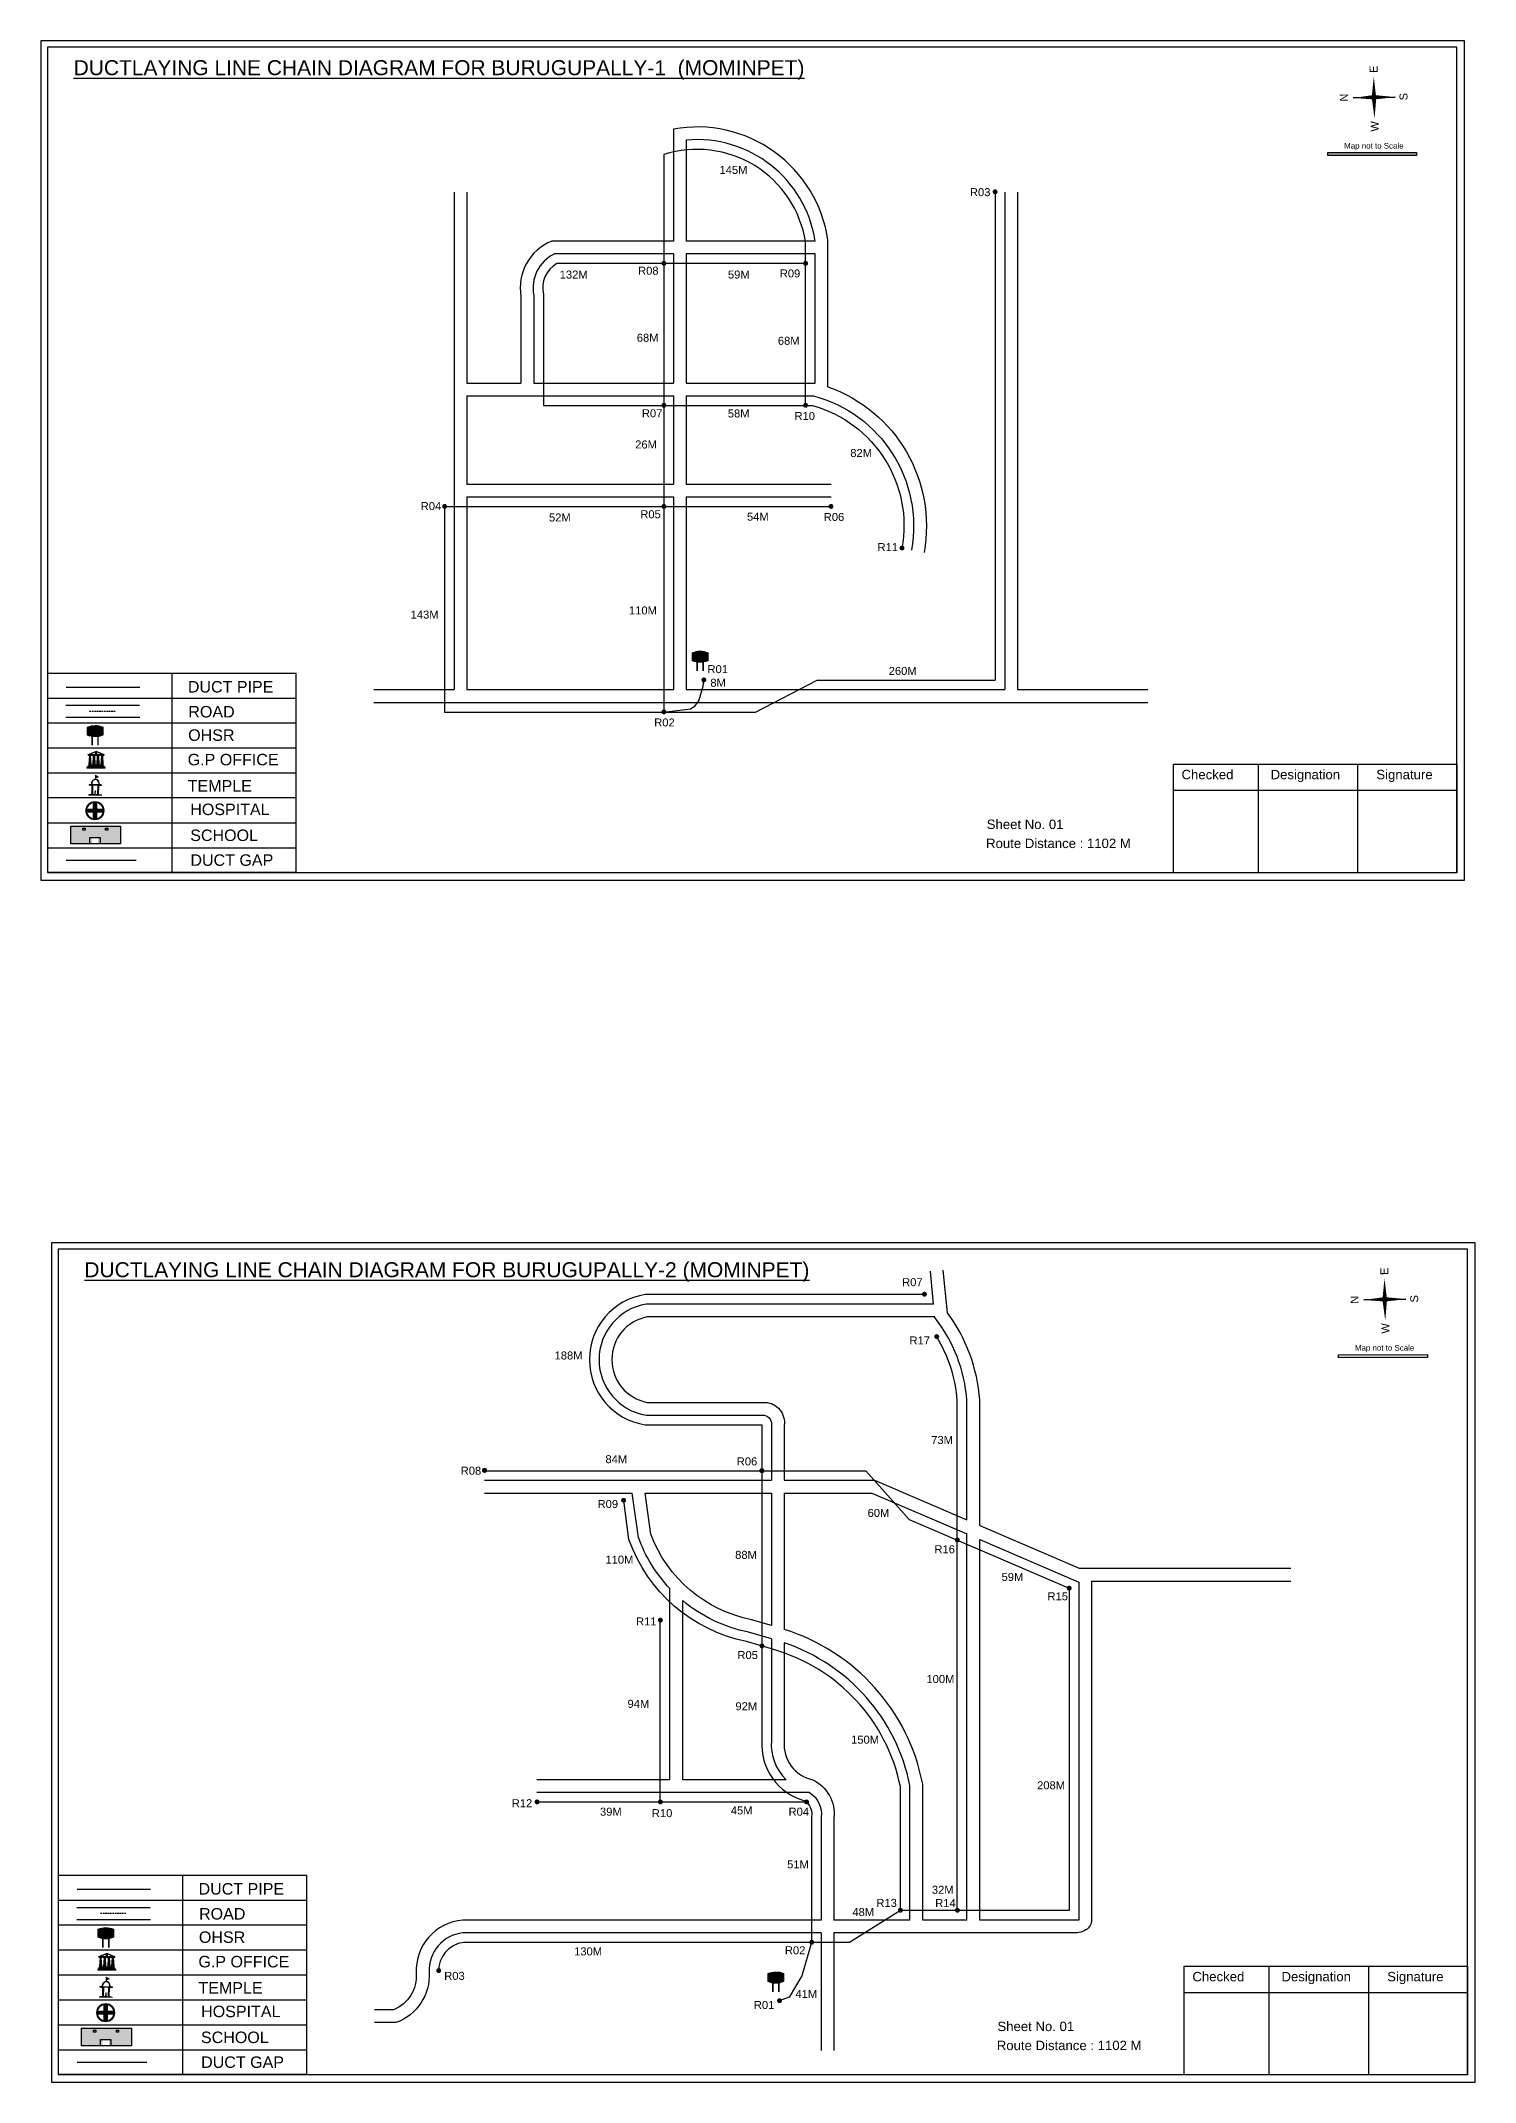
# Model space of a CAD drawing. Header units: inches. Extents: x 1684 to 5443, y 643 to 3286.
# Drawn here: x 3248 to 4145, y 2011 to 3286 of the extents above; entities that cross this region are included whole.
import ezdxf

# ---------------------------------------------------------------- set-up
doc = ezdxf.new("R2010")
doc.units = ezdxf.units.IN
doc.header["$MEASUREMENT"] = 0
doc.linetypes.add('DASHEDX2', pattern=[1.5, 1, -0.5])
for name, color, linetype in [('LANDMARK', 7, 'Continuous'), ('OHT', 7, 'Continuous'), ('pipe', 5, 'Continuous')]:
    doc.layers.add(name, color=color, linetype=linetype)
doc.styles.get("Standard").update_dxf_attribs({"font": 'arial.ttf'})

# ---------------------------------------------------------------- blocks, each defined once
blk = doc.blocks.new('OHT')
at = {"linetype": 'Continuous', "lineweight": 0, "true_color": 0x0ffffc}
blk.add_hatch(color=4, dxfattribs=at).paths.add_polyline_path([(0.01, 1), (0, 1, 0.101323), (-0.4, 0.92), (-0.4, 0.52, 0.194075), (0.4, 0.52), (0.4, 0.92, 0.097877)])
at = {"color": 4, "linetype": 'Continuous', "lineweight": 0, "true_color": 0x0ffffc, "flags": 128}
for points in [[(-0.4, 0.52), (-0.4, 0.92)], [(0.4, 0.52), (0.4, 0.92)]]:
    blk.add_lwpolyline(points, dxfattribs=at)
at = {"color": 4, "linetype": 'Continuous', "lineweight": 0, "true_color": 0x0ffffc, "const_width": 0.075, "flags": 128}
for points in [[(-0.15, 0), (-0.15, 0.48)], [(0.15, 0), (0.15, 0.47)]]:
    blk.add_lwpolyline(points, dxfattribs=at)
at = {"color": 4, "linetype": 'Continuous', "lineweight": 0, "true_color": 0x0ffffc}
for centre, radius, start, end in [((0.01, -0.02), 1.02, 67.3109, 113.4711), ((0, 1.51), 1.07, 247.7682, 291.7007)]:
    blk.add_arc(centre, radius, start, end, dxfattribs=at)
blk = doc.blocks.new('Government_Office')
at = {"linetype": 'Continuous', "lineweight": 0, "true_color": 0xff0000}
for points in [[(-0.5, 0.05), (0.5, 0.05), (0.5, 0), (-0.5, 0)], [(-0.45, 0.08), (-0.45, 0.12), (0.45, 0.12), (0.45, 0.08)], [(-0.4, 0.14), (-0.4, 0.18), (0.4, 0.18), (0.4, 0.14)]]:
    blk.add_hatch(color=1, dxfattribs=at).paths.add_polyline_path(points)
h = blk.add_hatch(color=1, dxfattribs=at)
h.paths.add_polyline_path([(0.44, 0.72), (0.45, 0.75), (0, 0.93), (-0.45, 0.75), (-0.44, 0.72)])
h.paths.add_polyline_path([(0.36, 0.75), (-0.36, 0.75), (0, 0.9)], flags=16)
h.paths.add_polyline_path([(0, 0.78, -1), (0, 0.87, -1)], flags=0)
h = blk.add_hatch(color=1, dxfattribs=at)
edge = h.paths.add_edge_path()
edge.add_line((-0.27, 0.2), (-0.3, 0.68))
edge.add_line((-0.3, 0.68), (-0.29, 0.68))
edge.add_arc((-0.28, 0.69), 0.0176, 225.304, 441.5659)
edge.add_line((-0.28, 0.7), (-0.39, 0.7))
edge.add_arc((-0.39, 0.69), 0.0176, 98.4341, 314.696)
edge.add_line((-0.38, 0.68), (-0.37, 0.68))
edge.add_line((-0.37, 0.68), (-0.4, 0.2))
edge.add_line((-0.4, 0.2), (-0.27, 0.2))
h = blk.add_hatch(color=1, dxfattribs=at)
edge = h.paths.add_edge_path()
edge.add_line((-0.05, 0.2), (-0.07, 0.68))
edge.add_line((-0.07, 0.68), (-0.07, 0.68))
edge.add_arc((-0.05, 0.69), 0.0176, 225.304, 441.5659)
edge.add_line((-0.05, 0.7), (-0.17, 0.7))
edge.add_arc((-0.17, 0.69), 0.0176, 98.4341, 314.696)
edge.add_line((-0.16, 0.68), (-0.15, 0.68))
edge.add_line((-0.15, 0.68), (-0.18, 0.2))
edge.add_line((-0.18, 0.2), (-0.05, 0.2))
h = blk.add_hatch(color=1, dxfattribs=at)
edge = h.paths.add_edge_path()
edge.add_arc((0, 0.83), 0.0467, 90, 270)
edge.add_arc((0, 0.83), 0.0467, 270, 450)
h = blk.add_hatch(color=1, dxfattribs=at)
edge = h.paths.add_edge_path()
edge.add_line((0.18, 0.2), (0.15, 0.68))
edge.add_line((0.15, 0.68), (0.16, 0.68))
edge.add_arc((0.17, 0.69), 0.0176, 225.304, 441.5659)
edge.add_line((0.17, 0.7), (0.05, 0.7))
edge.add_arc((0.05, 0.69), 0.0176, 98.4341, 314.696)
edge.add_line((0.07, 0.68), (0.07, 0.68))
edge.add_line((0.07, 0.68), (0.05, 0.2))
edge.add_line((0.05, 0.2), (0.18, 0.2))
h = blk.add_hatch(color=1, dxfattribs=at)
edge = h.paths.add_edge_path()
edge.add_line((0.4, 0.2), (0.37, 0.68))
edge.add_line((0.37, 0.68), (0.38, 0.68))
edge.add_arc((0.39, 0.69), 0.0176, 225.304, 441.5659)
edge.add_line((0.4, 0.7), (0.28, 0.7))
edge.add_arc((0.28, 0.69), 0.0176, 98.4341, 314.696)
edge.add_line((0.29, 0.68), (0.3, 0.68))
edge.add_line((0.3, 0.68), (0.27, 0.2))
edge.add_line((0.27, 0.2), (0.4, 0.2))
at = {"color": 1, "linetype": 'Continuous', "lineweight": 0, "true_color": 0xff0000, "flags": 128}
for points in [[(-0.5, 0.05), (0.5, 0.05), (0.5, 0), (-0.5, 0)], [(-0.45, 0.75), (-0.44, 0.72), (0.44, 0.72), (0.45, 0.75), (0, 0.93)], [(-0.45, 0.08), (-0.45, 0.12), (0.45, 0.12), (0.45, 0.08)], [(-0.4, 0.14), (-0.4, 0.18), (0.4, 0.18), (0.4, 0.14)], [(-0.36, 0.75), (0.36, 0.75), (0, 0.9)]]:
    blk.add_lwpolyline(points, close=True, dxfattribs=at)
for points in [[(-0.27, 0.2), (-0.3, 0.68), (-0.29, 0.68, 1.379694), (-0.28, 0.7), (-0.39, 0.7, 1.379694), (-0.38, 0.68), (-0.37, 0.68), (-0.4, 0.2)], [(-0.05, 0.2), (-0.07, 0.68), (-0.07, 0.68, 1.379694), (-0.05, 0.7), (-0.17, 0.7, 1.379694), (-0.16, 0.68), (-0.15, 0.68), (-0.18, 0.2)], [(0, 0.87, 1), (0, 0.78, 1)], [(0.18, 0.2), (0.15, 0.68), (0.16, 0.68, 1.379694), (0.17, 0.7), (0.05, 0.7, 1.379694), (0.07, 0.68), (0.07, 0.68), (0.05, 0.2)], [(0.4, 0.2), (0.37, 0.68), (0.38, 0.68, 1.379694), (0.4, 0.7), (0.28, 0.7, 1.379694), (0.29, 0.68), (0.3, 0.68), (0.27, 0.2)]]:
    blk.add_lwpolyline(points, format="xyb", close=True, dxfattribs=at)
blk = doc.blocks.new('Temple')
at = {"linetype": 'Continuous', "lineweight": 0, "true_color": 0xff0000}
h = blk.add_hatch(color=1, dxfattribs=at)
edge = h.paths.add_edge_path()
edge.add_line((0.17, 0.49), (0.22, 0.49))
edge.add_line((0.22, 0.49), (0.22, 0.5))
edge.add_line((0.22, 0.5), (0.31, 0.5))
edge.add_line((0.31, 0.5), (0.31, 0.53))
edge.add_line((0.31, 0.53), (0.26, 0.53))
edge.add_line((0.26, 0.53), (0.26, 0.54))
edge.add_line((0.26, 0.54), (0.2, 0.54))
edge.add_spline(control_points=[(0.2, 0.54), (0.2, 0.59), (0.19, 0.64), (0.14, 0.74), (0.09, 0.79), (0.03, 0.8), (0.02, 0.81), (0.01, 0.81)], knot_values=[4.712389, 4.712389, 4.712389, 4.712389, 5.278166, 5.278166, 6.117402, 6.117402, 6.223801, 6.223801, 6.223801, 6.223801], degree=3, periodic=0)
edge.add_line((0.01, 0.81), (0.01, 0.79))
edge.add_line((0.01, 0.79), (-0.01, 0.79))
edge.add_line((-0.01, 0.79), (-0.01, 0.81))
edge.add_spline(control_points=[(-0.01, 0.81), (-0.05, 0.8), (-0.1, 0.78), (-0.17, 0.7), (-0.2, 0.63), (-0.2, 0.55), (-0.2, 0.55), (-0.2, 0.54)], knot_values=[6.343965, 6.343965, 6.343965, 6.343965, 6.956638, 6.956638, 7.795874, 7.795874, 7.853982, 7.853982, 7.853982, 7.853982], degree=3, periodic=0)
edge.add_line((-0.2, 0.54), (-0.26, 0.54))
edge.add_line((-0.26, 0.54), (-0.26, 0.53))
edge.add_line((-0.26, 0.53), (-0.31, 0.53))
edge.add_line((-0.31, 0.53), (-0.31, 0.5))
edge.add_line((-0.31, 0.5), (-0.22, 0.5))
edge.add_line((-0.22, 0.5), (-0.22, 0.49))
edge.add_line((-0.22, 0.49), (-0.17, 0.49))
edge.add_line((-0.17, 0.49), (-0.17, 0.07))
edge.add_arc((-0.2, 0.07), 0.03, -90, 0, ccw=False)
edge.add_line((-0.2, 0.04), (-0.26, 0.04))
edge.add_line((-0.26, 0.04), (-0.26, 0.03))
edge.add_line((-0.26, 0.03), (-0.31, 0.03))
edge.add_line((-0.31, 0.03), (-0.31, 0))
edge.add_line((-0.31, 0), (0.31, 0))
edge.add_line((0.31, 0), (0.31, 0.03))
edge.add_line((0.31, 0.03), (0.26, 0.03))
edge.add_line((0.26, 0.03), (0.26, 0.04))
edge.add_line((0.26, 0.04), (0.2, 0.04))
edge.add_arc((0.2, 0.07), 0.03, 180, 270, ccw=False)
edge.add_line((0.17, 0.07), (0.17, 0.49))
h.paths.add_polyline_path([(0.12, 0.07, -0.414214), (0.1, 0.04), (0.05, 0.04), (0.05, 0.03), (-0.05, 0.03), (-0.05, 0.04), (-0.1, 0.04, -0.414214), (-0.12, 0.07), (-0.12, 0.5), (0.12, 0.5)], flags=16)
edge = h.paths.add_edge_path(flags=16)
edge.add_ellipse((0, 0.54), major_axis=(0, 0.242), ratio=0.722808, start_angle=270, end_angle=450, ccw=False)
edge.add_line((0.17, 0.54), (-0.17, 0.54))
h.paths.add_polyline_path([(0.01, 0.23), (0.01, 0.07), (-0.01, 0.07), (-0.01, 0.23)], flags=0)
at = {"linetype": 'Continuous', "lineweight": 0, "true_color": 0xe66000}
blk.add_hatch(color=32, dxfattribs=at).paths.add_polyline_path([(-0.01, 1), (0.15, 0.93), (0, 0.85)])
at = {"linetype": 'Continuous', "lineweight": 0, "true_color": 0xff0000}
h = blk.add_hatch(color=1, dxfattribs=at)
edge = h.paths.add_edge_path()
edge.add_line((0.01, 0.86), (0, 0.85))
edge.add_line((0, 0.85), (0, 0.93))
edge.add_line((0, 0.93), (-0.01, 0.93))
edge.add_line((-0.01, 0.93), (-0.01, 0.81))
edge.add_spline(control_points=[(-0.01, 0.81), (0, 0.81), (0, 0.81), (0.01, 0.81)], knot_values=[6.223801, 6.223801, 6.223801, 6.223801, 6.343965, 6.343965, 6.343965, 6.343965], degree=3, periodic=0)
edge.add_line((0.01, 0.81), (0.01, 0.86))
h = blk.add_hatch(color=1, dxfattribs=at)
edge = h.paths.add_edge_path()
edge.add_line((0.01, 0.79), (0.01, 0.81))
edge.add_spline(control_points=[(0.01, 0.81), (0, 0.81), (0, 0.81), (-0.01, 0.81)], knot_values=[6.223801, 6.223801, 6.223801, 6.223801, 6.343965, 6.343965, 6.343965, 6.343965], degree=3, periodic=0)
edge.add_line((-0.01, 0.81), (-0.01, 0.79))
edge.add_line((-0.01, 0.79), (0.01, 0.79))
at = {"color": 1, "linetype": 'Continuous', "lineweight": 0, "true_color": 0xff0000, "flags": 128}
blk.add_lwpolyline([(0.2, 0.54), (0.26, 0.54), (0.26, 0.53), (0.31, 0.53), (0.31, 0.5), (0.22, 0.5), (0.22, 0.49), (0.17, 0.49), (0.17, 0.07, 0.414214), (0.2, 0.04), (0.26, 0.04), (0.26, 0.03), (0.31, 0.03), (0.31, 0), (-0.31, 0), (-0.31, 0.03), (-0.26, 0.03), (-0.26, 0.04), (-0.2, 0.04, 0.414214), (-0.17, 0.07), (-0.17, 0.49), (-0.22, 0.49), (-0.22, 0.5), (-0.31, 0.5), (-0.31, 0.53), (-0.26, 0.53), (-0.26, 0.54), (-0.2, 0.54)], format="xyb", dxfattribs=at)
blk.add_lwpolyline([(-0.17, 0.54), (0.17, 0.54)], dxfattribs=at)
blk.add_lwpolyline([(0.12, 0.5), (0.12, 0.07, -0.414214), (0.1, 0.04), (0.05, 0.04), (0.05, 0.03), (-0.05, 0.03), (-0.05, 0.04), (-0.1, 0.04, -0.414214), (-0.12, 0.07), (-0.12, 0.5)], format="xyb", close=True, dxfattribs=at)
at = {"color": 32, "linetype": 'Continuous', "lineweight": 0, "true_color": 0xe66000, "flags": 128}
blk.add_lwpolyline([(-0.01, 1), (0.15, 0.93), (0, 0.85), (-0.01, 1)], dxfattribs=at)
at = {"color": 1, "linetype": 'Continuous', "lineweight": 0, "true_color": 0xff0000, "flags": 128}
for points in [[(0.01, 0.93), (-0.01, 0.93), (-0.01, 0.79), (0.01, 0.79)], [(0.01, 0.23), (-0.01, 0.23), (-0.01, 0.07), (0.01, 0.07)]]:
    blk.add_lwpolyline(points, close=True, dxfattribs=at)
at = {"color": 1, "linetype": 'Continuous', "lineweight": 0, "true_color": 0xff0000}
blk.add_ellipse((0, 0.54), major_axis=(0, 0.242), ratio=0.722808, start_param=4.712389, end_param=7.853982, dxfattribs=at)
blk.add_open_spline([(0.2, 0.54), (0.2, 0.59), (0.19, 0.64), (0.14, 0.74), (0.09, 0.79), (-0.02, 0.82), (-0.08, 0.79), (-0.17, 0.7), (-0.2, 0.63), (-0.2, 0.55), (-0.2, 0.55), (-0.2, 0.54)], degree=3, knots=[4.712389, 4.712389, 4.712389, 4.712389, 5.278166, 5.278166, 6.117402, 6.117402, 6.956638, 6.956638, 7.795874, 7.795874, 7.853982, 7.853982, 7.853982, 7.853982], dxfattribs=at)
blk = doc.blocks.new('*U10')
at = {"color": 0, "linetype": 'DASHEDX2', "transparency": 16777216}
blk.add_line((-8.2, 0), (8, 0), dxfattribs=at)
blk = doc.blocks.new('Hospital')
at = {"linetype": 'Continuous', "lineweight": 0, "true_color": 0x000000}
h = blk.add_hatch(color=18, dxfattribs=at)
h.paths.add_polyline_path([(-0.5, 0, 1), (0.5, 0, 1)])
h.paths.add_polyline_path([(0.45, 0, -1), (-0.45, 0, -1)], flags=16)
at = {"linetype": 'Continuous', "true_color": 0xff0000}
blk.add_hatch(color=1, dxfattribs=at).paths.add_polyline_path([(-0.39, 0.08), (-0.08, 0.08), (-0.08, 0.39), (0.08, 0.39), (0.08, 0.08), (0.39, 0.08), (0.39, -0.08), (0.08, -0.08), (0.08, -0.39), (-0.08, -0.39), (-0.08, -0.08), (-0.39, -0.08)])
at = {"color": 1, "linetype": 'Continuous', "true_color": 0xff0000, "flags": 128}
blk.add_lwpolyline([(-0.39, 0.08), (-0.08, 0.08), (-0.08, 0.39), (0.08, 0.39), (0.08, 0.08), (0.39, 0.08), (0.39, -0.08), (0.08, -0.08), (0.08, -0.39), (-0.08, -0.39), (-0.08, -0.08), (-0.39, -0.08)], close=True, dxfattribs=at)
at = {"color": 18, "linetype": 'Continuous', "lineweight": 0, "true_color": 0x000000}
for radius in [0.5, 0.446]:
    blk.add_circle((0, 0), radius, dxfattribs=at)
blk = doc.blocks.new('*U12')
at = {"color": 0, "linetype": 'DASHEDX2', "transparency": 16777216}
blk.add_line((-8.2, 0), (8, 0), dxfattribs=at)

msp = doc.modelspace()

# ---------------------------------------------------------------- hatches: boundary and pattern name
at = {"true_color": 0x0093dd}
h = msp.add_hatch(color=142, dxfattribs=at)
h.dxf.hatch_style = 1
h.paths.add_polyline_path([(4052.6, 3216.4), (4052.6, 3214.5), (4108.1, 3214.7), (4108.1, 3216.5)])
at = {"ltscale": 0.5}
h = msp.add_hatch(color=5, dxfattribs=at)
h.dxf.hatch_style = 1
h.paths.add_polyline_path([(3846.1, 3191.9, 1), (3843, 3191.9, 1)])
h = msp.add_hatch(color=5, dxfattribs=at)
h.dxf.hatch_style = 1
h.paths.add_polyline_path([(3639, 3147.2, 1), (3635.9, 3147.2, 1)])
h = msp.add_hatch(color=5, dxfattribs=at)
h.dxf.hatch_style = 1
h.paths.add_polyline_path([(3727.6, 3147.2, 1), (3724.5, 3147.2, 1)])
h = msp.add_hatch(color=5, dxfattribs=at)
h.dxf.hatch_style = 1
h.paths.add_polyline_path([(3639, 3058.5, 1), (3635.9, 3058.5, 1)])
h = msp.add_hatch(color=5, dxfattribs=at)
h.dxf.hatch_style = 1
h.paths.add_polyline_path([(3727.6, 3058.5, 1), (3724.5, 3058.5, 1)])
h = msp.add_hatch(color=5, dxfattribs=at)
h.dxf.hatch_style = 1
h.paths.add_polyline_path([(3501.9, 2995.3, 1), (3498.8, 2995.3, 1)])
h = msp.add_hatch(color=5, dxfattribs=at)
h.dxf.hatch_style = 1
h.paths.add_polyline_path([(3639, 2995.3, 1), (3635.9, 2995.3, 1)])
h = msp.add_hatch(color=5, dxfattribs=at)
h.dxf.hatch_style = 1
h.paths.add_polyline_path([(3743.5, 2995.3, 1), (3740.4, 2995.3, 1)])
h = msp.add_hatch(color=5, dxfattribs=at)
h.dxf.hatch_style = 1
h.paths.add_polyline_path([(3787.9, 2969.3, 1), (3784.8, 2969.3, 1)])
h = msp.add_hatch(color=5, dxfattribs=at)
h.dxf.hatch_style = 1
h.paths.add_polyline_path([(3664, 2886.9, 1), (3660.9, 2886.9, 1)])
h = msp.add_hatch(color=5, dxfattribs=at)
h.dxf.hatch_style = 1
h.paths.add_polyline_path([(3639, 2866.9, 1), (3635.9, 2866.9, 1)])
at = {"true_color": 0xc8c92d}
h = msp.add_hatch(color=52, dxfattribs=at)
h.dxf.hatch_style = 1
h.paths.add_polyline_path([(3272.8, 2795.5), (3266.7, 2795.5), (3266.7, 2784.4), (3272.8, 2784.4)])
h.paths.add_polyline_path([(3297.7, 2795.5), (3291.5, 2795.5), (3291.5, 2784.4), (3297.7, 2784.4)])
at = {"true_color": 0x293189}
h = msp.add_hatch(color=177, dxfattribs=at)
h.dxf.hatch_style = 1
h.paths.add_polyline_path([(3291.5, 2795.5), (3272.8, 2795.5), (3272.8, 2784.4), (3279.8, 2784.4), (3279.8, 2788), (3283.7, 2788), (3283.7, 2784.4), (3291.5, 2784.4)])
h.paths.add_polyline_path([(3275.5, 2793), (3274.1, 2793), (3274.1, 2794.2), (3275.5, 2794.2)], flags=16)
h.paths.add_polyline_path([(3288.4, 2793), (3288.4, 2794.2), (3289.7, 2794.2), (3289.7, 2793)], flags=16)
at = {"ltscale": 0.5}
h = msp.add_hatch(color=5, dxfattribs=at)
h.dxf.hatch_style = 1
h.paths.add_polyline_path([(3801.9, 2503, 1), (3798.8, 2503, 1)])
h = msp.add_hatch(color=5, dxfattribs=at)
h.dxf.hatch_style = 1
h.paths.add_polyline_path([(3809.6, 2476.5, 1), (3806.5, 2476.5, 1)])
at = {"true_color": 0x0093dd}
h = msp.add_hatch(color=142, dxfattribs=at)
h.dxf.hatch_style = 1
h.paths.add_polyline_path([(4059.3, 2465.2), (4059.3, 2463.3), (4114.9, 2463.5), (4114.9, 2465.3)])
at = {"ltscale": 0.5}
h = msp.add_hatch(color=5, dxfattribs=at)
h.dxf.hatch_style = 1
h.paths.add_polyline_path([(3526.9, 2392.9, 1), (3523.7, 2392.9, 1)])
h = msp.add_hatch(color=5, dxfattribs=at)
h.dxf.hatch_style = 1
h.paths.add_polyline_path([(3700.3, 2392.7, 1), (3697.1, 2392.7, 1)])
h = msp.add_hatch(color=5, dxfattribs=at)
h.dxf.hatch_style = 1
h.paths.add_polyline_path([(3613.8, 2374.2, 1), (3610.7, 2374.2, 1)])
h = msp.add_hatch(color=5, dxfattribs=at)
h.dxf.hatch_style = 1
h.paths.add_polyline_path([(3822.5, 2349.4, 1), (3819.4, 2349.4, 1)])
h = msp.add_hatch(color=5, dxfattribs=at)
h.dxf.hatch_style = 1
h.paths.add_polyline_path([(3892.4, 2319.3, 1), (3889.3, 2319.3, 1)])
h = msp.add_hatch(color=5, dxfattribs=at)
h.dxf.hatch_style = 1
h.paths.add_polyline_path([(3636.8, 2299.3, 1), (3633.7, 2299.3, 1)])
h = msp.add_hatch(color=5, dxfattribs=at)
h.dxf.hatch_style = 1
h.paths.add_polyline_path([(3700.3, 2283.2, 1), (3697.2, 2283.2, 1)])
h = msp.add_hatch(color=5, dxfattribs=at)
h.dxf.hatch_style = 1
h.paths.add_polyline_path([(3559.7, 2185.7, 1), (3556.6, 2185.7, 1)])
h = msp.add_hatch(color=5, dxfattribs=at)
h.dxf.hatch_style = 1
h.paths.add_polyline_path([(3636.8, 2185.7, 1), (3633.7, 2185.7, 1)])
h = msp.add_hatch(color=5, dxfattribs=at)
h.dxf.hatch_style = 1
h.paths.add_polyline_path([(3728.2, 2185.7, 1), (3725.1, 2185.7, 1)])
h = msp.add_hatch(color=5, dxfattribs=at)
h.dxf.hatch_style = 1
h.paths.add_polyline_path([(3786.9, 2118, 1), (3783.8, 2118, 1)])
h = msp.add_hatch(color=5, dxfattribs=at)
h.dxf.hatch_style = 1
h.paths.add_polyline_path([(3822.5, 2118, 1), (3819.4, 2118, 1)])
h = msp.add_hatch(color=5, dxfattribs=at)
h.dxf.hatch_style = 1
h.paths.add_polyline_path([(3731.4, 2098, 1), (3728.3, 2098, 1)])
h = msp.add_hatch(color=5, dxfattribs=at)
h.dxf.hatch_style = 1
h.paths.add_polyline_path([(3498.2, 2080.3, 1), (3495.1, 2080.3, 1)])
h = msp.add_hatch(color=5, dxfattribs=at)
h.dxf.hatch_style = 1
h.paths.add_polyline_path([(3711.3, 2061.5, 1), (3708.2, 2061.5, 1)])
at = {"true_color": 0xc8c92d}
h = msp.add_hatch(color=52, dxfattribs=at)
h.dxf.hatch_style = 1
h.paths.add_polyline_path([(3279.5, 2044.3), (3273.4, 2044.3), (3273.4, 2033.2), (3279.5, 2033.2)])
h.paths.add_polyline_path([(3304.4, 2044.3), (3298.2, 2044.3), (3298.2, 2033.2), (3304.4, 2033.2)])
at = {"true_color": 0x293189}
h = msp.add_hatch(color=177, dxfattribs=at)
h.dxf.hatch_style = 1
h.paths.add_polyline_path([(3298.2, 2044.3), (3279.5, 2044.3), (3279.5, 2033.2), (3286.5, 2033.2), (3286.5, 2036.8), (3290.4, 2036.8), (3290.4, 2033.2), (3298.2, 2033.2)])
h.paths.add_polyline_path([(3282.2, 2041.8), (3280.8, 2041.8), (3280.8, 2043), (3282.2, 2043)], flags=16)
h.paths.add_polyline_path([(3295.1, 2041.8), (3295.1, 2043), (3296.5, 2043), (3296.5, 2041.8)], flags=16)

# ---------------------------------------------------------------- linework, layer by layer
for p, q in [((4094.7, 3251.1), (4068.4, 3250.6)), ((4068.4, 3250.6), (4094.7, 3251.1)), ((4094.7, 3251.1), (4068.4, 3250.6)), ((4081.6, 3250.9), (4094.7, 3251.1)), ((3252, 2890.9), (3252, 2767.7)), ((3329.7, 2890.9), (3329.7, 2766.5)), ((3407.5, 2875.3), (3252, 2875.3)), ((3263.6, 2871), (3309.5, 2871)), ((3407.5, 2859.8), (3252, 2859.8)), ((3263.6, 2863.5), (3309.8, 2863.5)), ((3407.5, 2844.2), (3252, 2844.2)), ((3407.5, 2828.7), (3252, 2828.7)), ((3407.5, 2813.1), (3252, 2813.1)), ((3252, 2797.6), (3407.5, 2797.6)), ((3252, 2782), (3407.5, 2782)), ((3252, 2767.7), (3252, 2766.5)), ((3252, 2767.4), (3252, 2766.5)), ((3407.5, 2766.5), (3252, 2766.5)), ((4101.4, 2499.9), (4075.1, 2499.4)), ((4075.1, 2499.4), (4101.4, 2499.9)), ((4101.4, 2499.9), (4075.1, 2499.4)), ((4088.3, 2499.7), (4101.4, 2499.9)), ((3258.7, 2139.7), (3258.7, 2016.5)), ((3336.5, 2139.7), (3336.5, 2015.3)), ((3414.2, 2124.1), (3258.7, 2124.1)), ((3270.3, 2119.8), (3316.2, 2119.8)), ((3414.2, 2108.6), (3258.7, 2108.6)), ((3270.3, 2112.3), (3316.5, 2112.3)), ((3414.2, 2093), (3258.7, 2093)), ((3414.2, 2077.5), (3258.7, 2077.5)), ((3414.2, 2061.9), (3258.7, 2061.9)), ((3258.7, 2046.4), (3414.2, 2046.4)), ((3258.7, 2030.8), (3414.2, 2030.8)), ((3258.7, 2016.5), (3258.7, 2015.3)), ((3258.7, 2016.2), (3258.7, 2015.3)), ((3414.2, 2015.3), (3258.7, 2015.3))]:
    msp.add_line(p, q)
at = {"color": 1}
for p, q in [((4068.4, 3250.6), (4081.6, 3250.9)), ((4075.1, 2499.4), (4088.3, 2499.7))]:
    msp.add_line(p, q, dxfattribs=at)
at = {"color": 242, "true_color": 0xcd2027}
for p, q in [((4009, 2834.3), (4009, 2766.4)), ((4071.2, 2834.3), (4071.2, 2766.4)), ((3956.1, 2817.9), (4133.3, 2817.9)), ((4015.7, 2083.1), (4015.7, 2015.2)), ((4078, 2083.1), (4078, 2015.2)), ((3962.8, 2066.7), (4140, 2066.7))]:
    msp.add_line(p, q, dxfattribs=at)
for points in [[(3247.9, 3286.3), (3247.9, 2761.8), (4138, 2761.8), (4138, 3286.3)], [(3252, 3282.2), (3252, 2766.5), (4133.3, 2766.5), (4133.3, 3282.2)], [(3297.7, 2795.5), (3297.7, 2784.4), (3266.7, 2784.4), (3266.7, 2795.5)], [(3275.5, 2794.2), (3275.5, 2793), (3274.1, 2793), (3274.1, 2794.2)], [(3288.4, 2793), (3288.4, 2794.2), (3289.7, 2794.2), (3289.7, 2793)], [(3254.6, 2535.1), (3254.6, 2010.6), (4144.7, 2010.6), (4144.7, 2535.1)], [(3258.7, 2531.1), (3258.7, 2015.3), (4140, 2015.3), (4140, 2531.1)], [(3304.5, 2044.3), (3304.5, 2033.2), (3273.4, 2033.2), (3273.4, 2044.3)], [(3282.2, 2043), (3282.2, 2041.8), (3280.8, 2041.8), (3280.8, 2043)], [(3295.1, 2041.8), (3295.1, 2043), (3296.5, 2043), (3296.5, 2041.8)]]:
    msp.add_lwpolyline(points, close=True)
for points in [[(3740, 3070), (3740, 3161.6, 0.425307), (3643.4, 3231.1, 0.425307)], [(3732, 3161.1, 0.397164), (3651.4, 3224.2)], [(3643.4, 3161.1), (3567.3, 3161.1, 0.353574), (3548.1, 3126.4), (3548.1, 3072.4)], [(3643.4, 3153.1), (3569, 3153.1, 0.343981), (3556.1, 3127.2), (3556.1, 3072.4)], [(3651.4, 3064.4), (3731, 3064.4, -0.391305), (3792.2, 2968)], [(3740, 3070, -0.368652), (3800.1, 2966.6)], [(3834.9, 2358.5), (3834.9, 2365.4), (3834.9, 2436.9, 0.142611), (3814.7, 2491.4), (3812.1, 2518)], [(3806.1, 2496.8), (3626.3, 2496.8, 0.846949), (3626.3, 2427.4), (3699.1, 2427.4, -0.448591), (3704.7, 2421.7), (3704.7, 2386.7)], [(3806.9, 2488.8), (3627, 2488.8, 0.827558), (3627, 2435.4), (3700.8, 2435.4, -0.438976), (3712.7, 2421), (3712.7, 2386.7)], [(3806.9, 2488.4, 0.000115), (3806.9, 2488.4), (3806.9, 2488.8)], [(3826.9, 2361.9), (3826.9, 2365.4), (3826.9, 2436.6, 0.147556), (3806.9, 2488.4)], [(3641.2, 2319.1, -0.102702), (3621.5, 2351), (3617.7, 2378.7)], [(3704.7, 2295.9), (3692.3, 2299.6, -0.261344), (3629.3, 2353), (3625.7, 2378.7)], [(3904.8, 2323.7), (3904.8, 2112.2, -0.302245), (3901.2, 2105.7, -0.157455), (3892.4, 2103.9), (3743.8, 2103.9)], [(3704.7, 2287.6), (3690.4, 2291.8, -0.125568), (3649.2, 2311.5)], [(3704.7, 2287.6), (3704.7, 2224, 0.225787), (3714, 2199.6)], [(3712.7, 2285.1), (3712.7, 2223.6, 0.384966), (3730.6, 2199.6, -0.314552), (3743.8, 2175.6), (3743.8, 2111.9)], [(3799.3, 2111.9), (3799.3, 2196.7, 0.276373), (3712.7, 2293.5, 0.276373)], [(3791.3, 2111.9), (3791.3, 2195.9, 0.269005), (3712.7, 2285.1, 0.269005)], [(3728.5, 2191.6, -0.292149), (3735.8, 2176.1), (3735.8, 2111.9)], [(3735.8, 2111.9), (3511.7, 2111.9, 0.404074), (3482.6, 2078.7, -0.322596), (3468.4, 2055.8), (3456.6, 2055.8)], [(3735.8, 2103.9), (3511.7, 2103.9, 0.39403), (3490.6, 2079.2, -0.33685), (3469.9, 2047.8), (3456.6, 2047.8)]]:
    msp.add_lwpolyline(points, format="xyb")
for points in [[(3643.4, 3231.1), (3643.4, 3161.1)], [(3651.4, 3224.2), (3651.4, 3161.1)], [(3506.3, 3191.7), (3506.3, 2880.8)], [(3514.3, 3191.7), (3514.3, 3072.4)], [(3850.6, 3191.7), (3850.6, 2880.8)], [(3858.6, 3191.7), (3858.6, 2880.8)], [(3643.4, 3153.1), (3643.4, 3072.4)], [(3732, 3161.1), (3651.4, 3161.1)], [(3651.4, 3153.1), (3651.4, 3072.4)], [(3732, 3153.1), (3651.4, 3153.1)], [(3732, 3072.4), (3732, 3153.1)], [(3514.3, 3072.4), (3548.1, 3072.4)], [(3514.3, 3064.4), (3514.3, 3009.2)], [(3514.3, 3064.4), (3643.4, 3064.4)], [(3556.1, 3072.4), (3643.4, 3072.4)], [(3643.4, 3064.4), (3643.4, 3009.2)], [(3651.4, 3072.4), (3732, 3072.4)], [(3651.4, 3064.4), (3651.4, 3009.2)], [(3514.3, 3009.2), (3643.4, 3009.2)], [(3514.3, 3001.2), (3514.3, 2880.8)], [(3514.3, 3001.2), (3643.4, 3001.2)], [(3643.4, 3001.2), (3643.4, 2880.8)], [(3651.4, 3009.2), (3742, 3009.2)], [(3651.4, 3001.2), (3651.4, 2880.8)], [(3651.4, 3001.2), (3742, 3001.2)], [(3407.5, 2766.5), (3407.5, 2890.9), (3252, 2890.9)], [(3456, 2880.8), (3506.3, 2880.8)], [(3456, 2872.8), (3940.1, 2872.8)], [(3514.3, 2880.8), (3643.4, 2880.8)], [(3651.4, 2880.8), (3850.6, 2880.8)], [(3858.6, 2880.8), (3940.1, 2880.8)], [(3278.5, 2784.4), (3278.5, 2788.5), (3285, 2788.5), (3285, 2784.4)], [(3806.1, 2496.8), (3804.1, 2517.3)], [(3525.2, 2386.7), (3691.7, 2386.7), (3704.7, 2386.7)], [(3712.7, 2386.7), (3769.1, 2386.7), (3826.9, 2361.9)], [(3525.2, 2378.7), (3617.7, 2378.7)], [(3625.7, 2378.7), (3691.7, 2378.7), (3704.7, 2378.7)], [(3704.7, 2378.7), (3704.7, 2295.9)], [(3712.7, 2378.7), (3767.4, 2378.7), (3826.9, 2353.2)], [(3712.7, 2378.7), (3712.7, 2293.5)], [(3826.9, 2111.9), (3826.9, 2353.2)], [(3834.9, 2358.5), (3897.2, 2331.7)], [(3834.9, 2349.8), (3896.8, 2323.1), (3896.8, 2111.9), (3834.9, 2111.9)], [(3834.9, 2111.9), (3834.9, 2349.8)], [(3897.2, 2331.7), (4029.4, 2331.7)], [(3904.8, 2323.7), (4029.4, 2323.7)], [(3641.2, 2199.6), (3641.2, 2319.1)], [(3649.2, 2199.6), (3649.2, 2311.5)], [(3641.2, 2199.6), (3558.1, 2199.6)], [(3714, 2199.6), (3649.2, 2199.6)], [(3728.5, 2191.6), (3558.1, 2191.6)], [(3414.2, 2015.3), (3414.2, 2139.7), (3258.7, 2139.7)], [(3791.3, 2111.9), (3743.8, 2111.9)], [(3826.9, 2111.9), (3799.3, 2111.9)], [(3735.8, 2103.9), (3735.8, 2030.3)], [(3743.8, 2103.9), (3743.8, 2030.3)], [(3285.2, 2033.2), (3285.2, 2037.3), (3291.7, 2037.3), (3291.7, 2033.2)]]:
    msp.add_lwpolyline(points)
at = {"color": 142, "true_color": 0x0093dd}
for points in [[(4108.1, 3214.7), (4052.6, 3214.5), (4052.6, 3216.4), (4108.1, 3216.5), (4108.1, 3214.7)], [(4114.9, 2463.5), (4059.3, 2463.3), (4059.3, 2465.2), (4114.9, 2465.3), (4114.9, 2463.5)]]:
    msp.add_lwpolyline(points, dxfattribs=at)
at = {"color": 242, "true_color": 0xcd2027}
for points in [[(4133.3, 2766.4), (3956.1, 2766.4), (3956.1, 2834.3), (4133.3, 2834.3)], [(4140, 2015.2), (3962.8, 2015.2), (3962.8, 2083.1), (4140, 2083.1)]]:
    msp.add_lwpolyline(points, close=True, dxfattribs=at)
for points in [[(4082.8, 3250.9), (4080, 3250.8), (4081.3, 3264)], [(4082.8, 3250.9), (4080, 3250.8), (4081.3, 3264)], [(4082.9, 3250.9), (4080, 3250.8), (4081.8, 3237.7)], [(4082.9, 3250.9), (4080, 3250.8), (4081.8, 3237.7)], [(4081.6, 3249.6), (4081.5, 3252.4), (4094.7, 3251.1)], [(4081.6, 3249.6), (4081.5, 3252.4), (4094.7, 3251.1)], [(4089.6, 2499.7), (4086.7, 2499.6), (4088, 2512.8)], [(4089.6, 2499.7), (4086.7, 2499.6), (4088, 2512.8)], [(4088.3, 2498.4), (4088.2, 2501.2), (4101.4, 2499.9)], [(4088.3, 2498.4), (4088.2, 2501.2), (4101.4, 2499.9)], [(4089.6, 2499.7), (4086.7, 2499.6), (4088.5, 2486.5)], [(4089.6, 2499.7), (4086.7, 2499.6), (4088.5, 2486.5)]]:
    msp.add_solid(points)
at = {"color": 1}
for points in [[(4081.6, 3249.6), (4081.5, 3252.4), (4068.4, 3250.6)], [(4081.6, 3249.6), (4081.5, 3252.4), (4068.4, 3250.6)], [(4088.3, 2498.4), (4088.2, 2501.2), (4075.1, 2499.4)], [(4088.3, 2498.4), (4088.2, 2501.2), (4075.1, 2499.4)]]:
    msp.add_solid(points, dxfattribs=at)
at = {"layer": 'OHT', "color": 5}
for p, q in [((3263.8, 2882.4), (3309.7, 2882.4)), ((3270.5, 2131.2), (3316.4, 2131.2))]:
    msp.add_line(p, q, dxfattribs=at)
at = {"layer": 'OHT', "color": 1}
for p, q in [((3263.8, 2774.2), (3307.4, 2774.2)), ((3270.5, 2023), (3314.1, 2023))]:
    msp.add_line(p, q, dxfattribs=at)
at = {"layer": 'pipe'}
for points in [[(3726, 3058.4), (3726, 3160.6, 0.459409), (3637.4, 3215.2, 0.397629)], [(3726, 3147.1), (3643.4, 3147.1), (3570.5, 3147.1, 0.332734), (3562.1, 3127.8), (3562.1, 3058.4)], [(3562.1, 3058.4), (3730.2, 3058.4, -0.38848), (3786.3, 2969.1)], [(3800.4, 2502.8), (3625.8, 2502.8, 0.857769), (3625.8, 2421.4), (3698.7, 2421.4), (3698.7, 2392.7)], [(3820.9, 2117.9), (3820.9, 2365.4), (3820.9, 2436.4, 0.118238), (3808, 2476.4)], [(3785.3, 2117.9), (3785.3, 2195.3, 0.279298), (3706.1, 2280.9), (3689, 2286, -0.263779), (3615.6, 2349.6), (3612.3, 2374)], [(3698.7, 2285.1), (3698.7, 2224.2, 0.359713), (3725.5, 2186.4, -0.296392), (3729.8, 2176.5), (3729.8, 2097.9)], [(3785.3, 2117.9), (3753.4, 2097.9), (3512.1, 2097.9, 0.387932), (3496.6, 2079.5)]]:
    msp.add_lwpolyline(points, format="xyb", dxfattribs=at)
for points in [[(3637.4, 3215.2), (3637.4, 2866.8)], [(3844.6, 3191.7), (3844.6, 2886.8)], [(3500.3, 2995.2), (3500.3, 2866.8)], [(3500.3, 2995.2), (3742, 2995.2)], [(3500.3, 2866.8), (3694.8, 2866.8), (3733.2, 2886.8)], [(3637.4, 2866.8), (3654, 2868.8), (3656.7, 2870.5), (3659.3, 2873.9), (3662.1, 2882.9), (3662.5, 2886.7)], [(3733.2, 2886.8), (3844.6, 2886.8)], [(3525.2, 2392.7), (3691.7, 2392.7), (3712.7, 2392.7)], [(3698.7, 2392.7), (3698.7, 2283.1)], [(3712.7, 2392.7), (3763.8, 2392.7), (3790.8, 2362.2)], [(3790.8, 2362.2), (3890.8, 2319.2), (3890.8, 2117.9), (3785.3, 2117.9)], [(3635.2, 2185.6), (3635.2, 2299.2)], [(3726.6, 2185.6), (3558.1, 2185.6)], [(3729.8, 2097.9), (3723.6, 2077), (3715.7, 2063.7), (3709.5, 2061.3)]]:
    msp.add_lwpolyline(points, dxfattribs=at)

# ---------------------------------------------------------------- block references
at = {"linetype": 'DASHEDX2'}
for name, p in [('*U10', (3286.6, 2867.3)), ('*U12', (3293.3, 2116.1))]:
    msp.add_blockref(name, p, dxfattribs=at)
at = {"layer": 'LANDMARK'}
for name, p, xscale, yscale, zscale in [('Government_Office', (3282.4, 2831.8), 11.32114773247135, 11.32114773247135, 11.32114773247135), ('Hospital', (3281.7, 2805.2), 11.41772014427468, 11.41772014427468, 11.41772014427468), ('Government_Office', (3289.1, 2080.6), 11.32114773247135, 11.32114773247135, 11.32114773247135), ('Hospital', (3288.4, 2054), 11.41772014427468, 11.41772014427468, 11.41772014427468)]:
    msp.add_blockref(name, p, dxfattribs=dict(at, xscale=xscale, yscale=yscale, zscale=zscale))
at = {"layer": 'LANDMARK', "xscale": 12.62452535729322, "yscale": 12.62452535729322, "zscale": 12.62452535729322, "rotation": 358.3713438591284}
for p in [(3281.8, 2814.7), (3288.5, 2063.5)]:
    msp.add_blockref('Temple', p, dxfattribs=at)
at = {"layer": 'OHT', "xscale": 12.45189723782068, "yscale": 12.45189723782068, "zscale": 12.45189723782068}
for p in [(3660.1, 2892.4), (3281.8, 2845.9), (3288.5, 2094.7), (3707.4, 2067)]:
    msp.add_blockref('OHT', p, dxfattribs=at)

# ---------------------------------------------------------------- texts
at = {"color": 242, "true_color": 0xcd2027}
for s, p in [('%%UDUCTLAYING LINE CHAIN DIAGRAM FOR BURUGUPALLY-1  (MOMINPET)', (3268.4, 3264.8)), ('%%UDUCTLAYING LINE CHAIN DIAGRAM FOR BURUGUPALLY-2 (MOMINPET)', (3275.1, 2513.6))]:
    msp.add_text(s, height=9.375, dxfattribs=at).set_placement(p)
for s, p in [('E', (4083.7, 3266.2)), ('S', (4102.4, 3249.1)), ('N', (4065.1, 3248.3)), ('W', (4084.4, 3229.6)), ('E', (4090.4, 2515)), ('N', (4071.8, 2497.1)), ('S', (4109.1, 2497.9)), ('W', (4091.1, 2478.4))]:
    msp.add_text(s, height=4.95, rotation=91.0063).set_placement(p)
for s, height, p in [('Map not to Scale', 3.542, (4062.8, 3218.9)), ('145M', 5, (3672.2, 3203.1)), ('R03', 5, (3828.8, 3189.2)), ('132M', 5, (3572.3, 3137.7)), ('R08', 5, (3621.3, 3140.1)), ('59M', 5, (3677.5, 3137.7)), ('R09', 5, (3709.9, 3138.4)), ('68M', 5, (3620.5, 3098.2)), ('68M', 5, (3708.7, 3096.3)), ('R07', 5, (3623.7, 3051)), ('58M', 5, (3677.4, 3050.9)), ('R10', 5, (3719.1, 3049.3)), ('26M', 5, (3619.5, 3031.5)), ('82M', 5, (3754, 3026.2)), ('R04', 5, (3485.4, 2993)), ('52M', 5, (3565.6, 2985.9)), ('R05', 5, (3622.7, 2987.9)), ('54M', 5, (3689.4, 2986.4)), ('R06', 5, (3737.4, 2986.2)), ('R11', 5, (3771, 2967.4)), ('143M', 5, (3479.1, 2925.2)), ('110M', 5, (3615.6, 2927.8)), ('R01', 5, (3664.7, 2891.1)), ('DUCT PIPE', 7.18, (3339.8, 2879)), ('8M', 5, (3666.5, 2882.6)), ('260M', 5, (3778, 2890)), ('ROAD ', 7.18, (3340.1, 2863.4)), ('R02', 5, (3631.4, 2857.8)), ('OHSR', 7.18, (3340, 2848.8)), ('G.P OFFICE', 7.18, (3339.7, 2833.5)), ('TEMPLE', 7.18, (3339.7, 2817.1)), ('Checked', 5.89, (3961.1, 2824.8)), ('Designation', 5.886, (4016.8, 2824.8)), ('Signature', 5.89, (4082.9, 2824.8)), ('HOSPITAL', 7.18, (3341.3, 2802.4)), ('Sheet No. 01', 5.886, (3839.3, 2793.7)), ('SCHOOL', 7.18, (3341.3, 2786.2)), ('Route Distance : 1102 M', 5.886, (3838.9, 2781.8)), ('DUCT GAP', 7.18, (3341.4, 2770.7)), ('R07', 5, (3786.4, 2508)), ('R17', 5, (3791, 2471.6)), ('188M', 5, (3569.1, 2462.2)), ('Map not to Scale', 3.542, (4069.5, 2467.7)), ('73M', 5, (3804.6, 2409.4)), ('84M', 5, (3600.9, 2397.4)), ('R06', 5, (3683, 2396)), ('R08', 5, (3510.4, 2390.2)), ('R09', 5, (3596, 2369.4)), ('60M', 5, (3764.8, 2363.8)), ('110M', 5, (3600.9, 2334.6)), ('88M', 5, (3682, 2337.6)), ('R16', 5, (3806.6, 2341.1)), ('59M', 5, (3848.6, 2323.8)), ('R15', 5, (3877.3, 2311.7)), ('R11', 5, (3620, 2296)), ('R05', 5, (3683.4, 2275)), ('100M', 5, (3801.6, 2260)), ('94M', 5, (3614.7, 2244.5)), ('92M', 5, (3682.2, 2243)), ('150M', 5, (3754.5, 2222.1)), ('208M', 5, (3870.8, 2193.6)), ('R12', 5, (3542.3, 2182.4)), ('39M', 5, (3597.5, 2177.1)), ('45M', 5, (3679.3, 2177.9)), ('R04', 5, (3715.4, 2177.1)), ('R10', 5, (3629.9, 2176.2)), ('51M', 5, (3714.5, 2144.2)), ('DUCT PIPE', 7.18, (3346.5, 2127.8)), ('32M', 5, (3805, 2128.3)), ('ROAD ', 7.18, (3346.8, 2112.2)), ('48M', 5, (3755.3, 2114.4)), ('R13', 5, (3770.3, 2120.1)), ('R14', 5, (3807.1, 2120)), ('OHSR', 7.18, (3346.7, 2097.6)), ('130M', 5, (3581.3, 2089.8)), ('R02', 5, (3713.1, 2090.5)), ('G.P OFFICE', 7.18, (3346.4, 2082.3)), ('R03', 5, (3500.1, 2074.5)), ('Checked', 5.89, (3967.9, 2073.6)), ('Designation', 5.886, (4023.6, 2073.6)), ('Signature', 5.89, (4089.7, 2073.6)), ('TEMPLE', 7.18, (3346.4, 2065.9)), ('41M', 5, (3719.7, 2063.2)), ('HOSPITAL', 7.18, (3348.1, 2051.2)), ('R01', 5, (3693.7, 2056.3)), ('SCHOOL', 7.18, (3348, 2035)), ('Sheet No. 01', 5.886, (3846, 2042.5)), ('Route Distance : 1102 M', 5.886, (3845.6, 2030.6)), ('DUCT GAP', 7.18, (3348.1, 2019.5))]:
    msp.add_text(s, height=height).set_placement(p)

doc.saveas('drawing.dxf')
